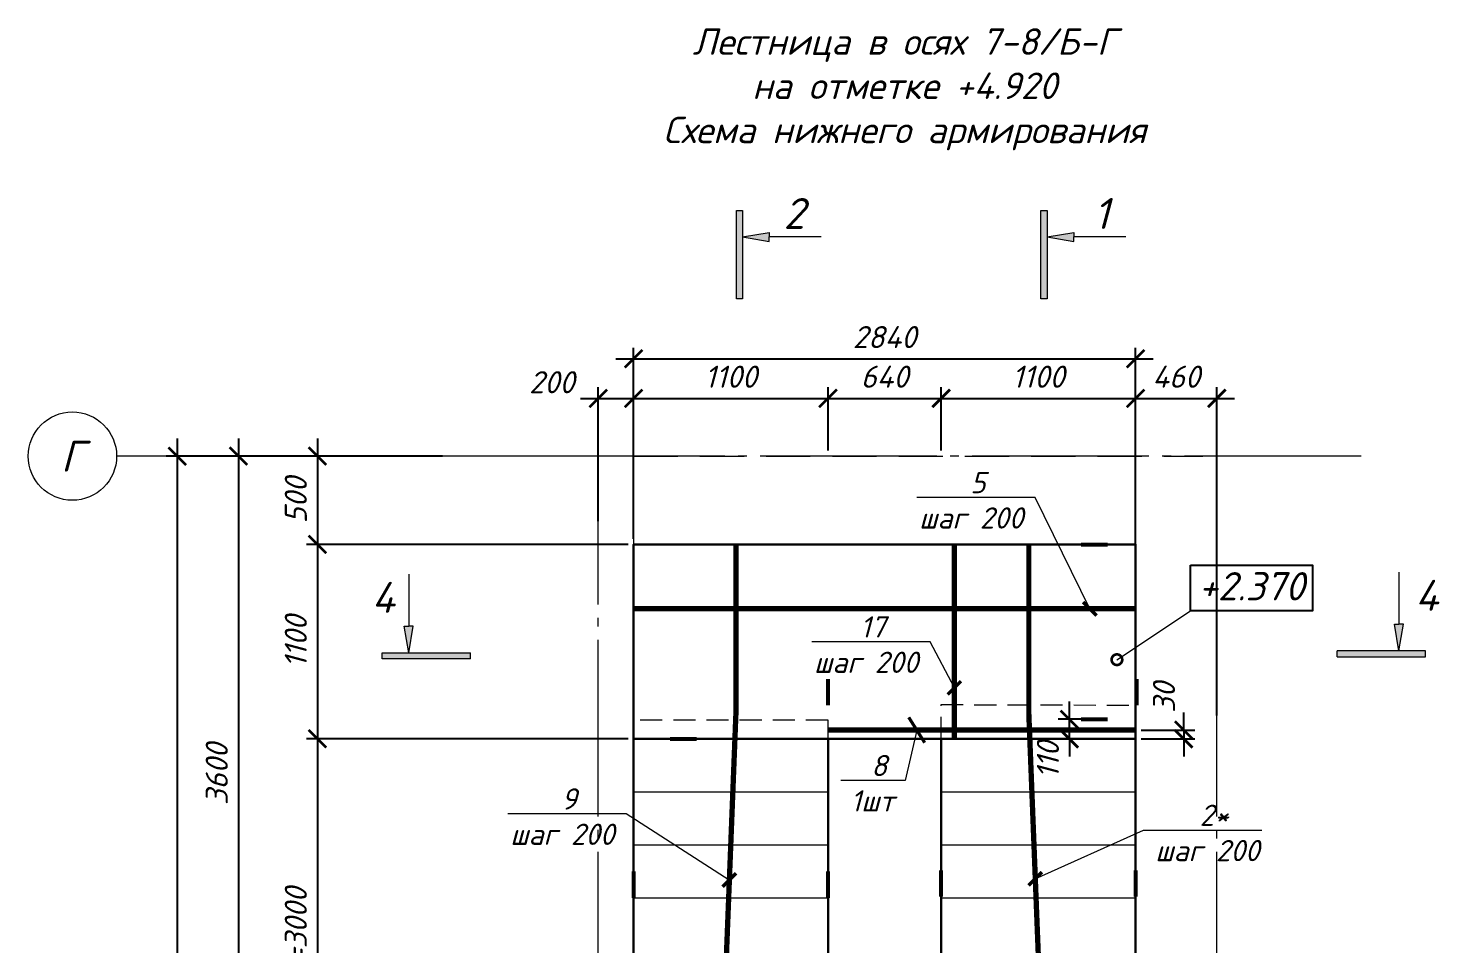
# Model space of a CAD drawing. Header units: millimetres. Extents: x -79646 to 95064, y -231229 to -58107.
# Drawn here: x 8711 to 16697, y -222785 to -217597 of the extents above; entities that cross this region are included whole.
import ezdxf
from ezdxf import colors
from ezdxf.entities.mleader import LeaderData, LeaderLine
from ezdxf.enums import TextEntityAlignment as Align
from ezdxf.math import Vec2, Vec3

# ---------------------------------------------------------------- set-up
doc = ezdxf.new("R2010")
doc.units = ezdxf.units.MM
doc.header["$PDMODE"] = 3
for name, pattern in [('CENTERX2', [4, 2.5, -0.5, 0.5, -0.5]), ('GOST2.303 5', [24, 20, -1.5, 1, -1.5]), ('HIDDEN', [0.375, 0.25, -0.125])]:
    doc.linetypes.add(name, pattern=pattern)
doc.layers.get('0').update_dxf_attribs({"lineweight": 5})
doc.layers.get('Defpoints').update_dxf_attribs({"lineweight": 0})
for name, color, linetype, lineweight in [('!!!Металл', 7, 'Continuous', 15), ('#Dimensions', 7, 'Continuous', 9), ('#Арматура', 152, 'Continuous', 30), ('#Бетон вид', 22, 'Continuous', 18), ('#Бетон разрез', 22, 'Continuous', 30), ('#Выноски', 7, 'Continuous', 15), ('#Оси', 7, 'Continuous', 9), ('k_ Осевая', 8, 'CENTERX2', 9), ('k_ Отметки', 251, 'Continuous', 9), ('Тонкие линии', 7, 'Continuous', 13)]:
    doc.layers.add(name, color=color, linetype=linetype, lineweight=lineweight)
doc.layers.add('NoPrint', color=18, linetype='Continuous', plot=False)
doc.layers.add('Текст', color=7, linetype='Continuous')
doc.styles.add('ESKDW', font='eskdw.shx', dxfattribs={"oblique": 15})
doc.styles.add('STEP PR', font='isocpeui.ttf')
doc.dimstyles.new('SPDS', dxfattribs={"dimscale": 50, "dimtxt": 2.5, "dimasz": 2, "dimexe": 1.25, "dimexo": 0.625, "dimtad": 1, "dimdec": 0, "dimrnd": 0.001, "dimtxsty": 'ESKDW', "dimblk": 'ARCHTICK', "dimcen": 2.5, "dimdle": 2, "dimclrd": 256, "dimclre": 256, "dimclrt": 7, "dimadec": 0, "dimazin": 2, "dimtfac": 0.75, "dimtdec": 0, "dimtmove": 1, "dimatfit": 3, "dimfxl": 1, "dimtolj": 1, "dimarcsym": 1})

# ---------------------------------------------------------------- blocks, each defined once
blk = doc.blocks.new('_ArchTick')
at = {"color": 0, "linetype": 'ByBlock', "const_width": 0.15}
blk.add_lwpolyline([(-0.5, -0.5), (0.5, 0.5)], dxfattribs=at)
blk = doc.blocks.new('*D930')
at = {"layer": '#Dimensions', "lineweight": -2, "transparency": 16777216}
for p, q in [((9554.4, -219919.2), (9554.4, -226119.2)), ((10671.9, -220019.2), (9491.9, -220019.2)), ((10671.9, -226019.2), (9491.9, -226019.2))]:
    blk.add_line(p, q, dxfattribs=at)
at = {"layer": 'Defpoints', "color": 0, "lineweight": 0, "transparency": 16777216}
for p in [(10703.1, -220019.2), (9554.4, -226019.2), (10703.1, -226019.2)]:
    blk.add_point(p, dxfattribs=at)
at = {"layer": '#Dimensions', "lineweight": -2, "transparency": 16777216, "xscale": 100, "yscale": 100, "zscale": 100}
for p, rotation in [((9554.4, -220019.2), 90), ((9554.4, -226019.2), 270)]:
    blk.add_blockref('_ArchTick', p, dxfattribs=dict(at, rotation=rotation))
at = {"layer": '#Dimensions', "transparency": 16777216, "insert": (9431.9, -223019.2), "char_height": 125, "attachment_point": 5, "rotation": 90, "style": 'STEP PR'}
blk.add_mtext('\\A1;6000', dxfattribs=at)
blk = doc.blocks.new('*D931')
at = {"layer": '#Dimensions', "lineweight": -2, "transparency": 16777216}
for p, q in [((9900.5, -219919.2), (9900.5, -223719.2)), ((10671.9, -220019.2), (9838, -220019.2)), ((10671.9, -223619.2), (9838, -223619.2))]:
    blk.add_line(p, q, dxfattribs=at)
at = {"layer": 'Defpoints', "color": 0, "lineweight": 0, "transparency": 16777216}
for p in [(10703.1, -220019.2), (9900.5, -223619.2), (10703.1, -223619.2)]:
    blk.add_point(p, dxfattribs=at)
at = {"layer": '#Dimensions', "lineweight": -2, "transparency": 16777216, "xscale": 100, "yscale": 100, "zscale": 100}
for p, rotation in [((9900.5, -220019.2), 90), ((9900.5, -223619.2), 270)]:
    blk.add_blockref('_ArchTick', p, dxfattribs=dict(at, rotation=rotation))
at = {"layer": '#Dimensions', "transparency": 16777216, "insert": (9778, -221819.2), "char_height": 125, "attachment_point": 5, "rotation": 90, "style": 'STEP PR'}
blk.add_mtext('\\A1;3600', dxfattribs=at)
blk = doc.blocks.new('*D933')
at = {"layer": '#Dimensions', "lineweight": -2, "transparency": 16777216}
for p, q in [((10347.7, -219919.2), (10347.7, -220619.2)), ((11055, -220019.2), (10285.2, -220019.2)), ((12105, -220519.2), (10285.2, -220519.2))]:
    blk.add_line(p, q, dxfattribs=at)
at = {"layer": 'Defpoints', "color": 0, "lineweight": 0, "transparency": 16777216}
for p in [(11086.2, -220019.2), (10347.7, -220519.2), (12136.2, -220519.2)]:
    blk.add_point(p, dxfattribs=at)
at = {"layer": '#Dimensions', "lineweight": -2, "transparency": 16777216, "xscale": 100, "yscale": 100, "zscale": 100}
for p, rotation in [((10347.7, -220019.2), 90), ((10347.7, -220519.2), 270)]:
    blk.add_blockref('_ArchTick', p, dxfattribs=dict(at, rotation=rotation))
at = {"layer": '#Dimensions', "transparency": 16777216, "insert": (10225.2, -220269.2), "char_height": 125, "attachment_point": 5, "rotation": 90, "style": 'STEP PR'}
blk.add_mtext('\\A1;500', dxfattribs=at)
blk = doc.blocks.new('*D934')
at = {"layer": '#Dimensions', "lineweight": -2, "transparency": 16777216}
for p, q in [((10347.7, -220419.2), (10347.7, -221719.2)), ((12105, -220519.2), (10285.2, -220519.2)), ((12105, -221619.2), (10285.2, -221619.2))]:
    blk.add_line(p, q, dxfattribs=at)
at = {"layer": 'Defpoints', "color": 0, "lineweight": 0, "transparency": 16777216}
for p in [(12136.2, -220519.2), (10347.7, -221619.2), (12136.2, -221619.2)]:
    blk.add_point(p, dxfattribs=at)
at = {"layer": '#Dimensions', "lineweight": -2, "transparency": 16777216, "xscale": 100, "yscale": 100, "zscale": 100}
for p, rotation in [((10347.7, -220519.2), 90), ((10347.7, -221619.2), 270)]:
    blk.add_blockref('_ArchTick', p, dxfattribs=dict(at, rotation=rotation))
at = {"layer": '#Dimensions', "transparency": 16777216, "insert": (10225.2, -221069.2), "char_height": 125, "attachment_point": 5, "rotation": 90, "style": 'STEP PR'}
blk.add_mtext('\\A1;1100', dxfattribs=at)
blk = doc.blocks.new('*D935')
at = {"layer": '#Dimensions', "lineweight": -2, "transparency": 16777216}
for p, q in [((10347.7, -221519.2), (10347.7, -224719.2)), ((12105, -221619.2), (10285.2, -221619.2)), ((12105, -224619.2), (10285.2, -224619.2))]:
    blk.add_line(p, q, dxfattribs=at)
at = {"layer": 'Defpoints', "color": 0, "lineweight": 0, "transparency": 16777216}
for p in [(12136.2, -221619.2), (10347.7, -224619.2), (12136.2, -224619.2)]:
    blk.add_point(p, dxfattribs=at)
at = {"layer": '#Dimensions', "lineweight": -2, "transparency": 16777216, "xscale": 100, "yscale": 100, "zscale": 100}
for p, rotation in [((10347.7, -221619.2), 90), ((10347.7, -224619.2), 270)]:
    blk.add_blockref('_ArchTick', p, dxfattribs=dict(at, rotation=rotation))
at = {"layer": '#Dimensions', "transparency": 16777216, "insert": (10225.2, -222913.4), "char_height": 125, "attachment_point": 5, "rotation": 90, "style": 'STEP PR'}
blk.add_mtext('\\A1;300х10=3000', dxfattribs=at)
blk = doc.blocks.new('*D937')
at = {"layer": '#Dimensions', "lineweight": -2, "transparency": 16777216}
for p, q in [((11836.2, -219692), (12236.2, -219692)), ((11936.2, -220387.9), (11936.2, -219629.5)), ((12136.2, -220487.9), (12136.2, -219629.5))]:
    blk.add_line(p, q, dxfattribs=at)
at = {"layer": 'Defpoints', "color": 0, "lineweight": 0, "transparency": 16777216}
for p in [(12136.2, -219692), (11936.2, -220419.2), (12136.2, -220519.2)]:
    blk.add_point(p, dxfattribs=at)
at = {"layer": '#Dimensions', "lineweight": -2, "transparency": 16777216, "xscale": 100, "yscale": 100, "zscale": 100, "rotation": 180}
blk.add_blockref('_ArchTick', (11936.2, -219692), dxfattribs=at)
at = {"layer": '#Dimensions', "lineweight": -2, "transparency": 16777216, "xscale": 100, "yscale": 100, "zscale": 100}
blk.add_blockref('_ArchTick', (12136.2, -219692), dxfattribs=at)
at = {"layer": '#Dimensions', "transparency": 16777216, "insert": (11673.5, -219600.7), "char_height": 125, "attachment_point": 5, "style": 'STEP PR'}
blk.add_mtext('\\A1;200', dxfattribs=at)
blk = doc.blocks.new('*D938')
at = {"layer": '#Dimensions', "lineweight": -2, "transparency": 16777216}
for p, q in [((12036.2, -219692), (13336.2, -219692)), ((12136.2, -220487.9), (12136.2, -219629.5)), ((13236.2, -219987.9), (13236.2, -219629.5))]:
    blk.add_line(p, q, dxfattribs=at)
at = {"layer": 'Defpoints', "color": 0, "lineweight": 0, "transparency": 16777216}
for p in [(13236.2, -219692), (13236.2, -220019.2), (12136.2, -220519.2)]:
    blk.add_point(p, dxfattribs=at)
at = {"layer": '#Dimensions', "lineweight": -2, "transparency": 16777216, "xscale": 100, "yscale": 100, "zscale": 100, "rotation": 180}
blk.add_blockref('_ArchTick', (12136.2, -219692), dxfattribs=at)
at = {"layer": '#Dimensions', "lineweight": -2, "transparency": 16777216, "xscale": 100, "yscale": 100, "zscale": 100}
blk.add_blockref('_ArchTick', (13236.2, -219692), dxfattribs=at)
at = {"layer": '#Dimensions', "transparency": 16777216, "insert": (12686.2, -219569.5), "char_height": 125, "attachment_point": 5, "style": 'STEP PR'}
blk.add_mtext('\\A1;1100', dxfattribs=at)
blk = doc.blocks.new('*D926')
at = {"layer": '#Dimensions', "lineweight": -2, "transparency": 16777216}
for p, q in [((13136.2, -219692), (13976.2, -219692)), ((13236.2, -219987.9), (13236.2, -219629.5)), ((13876.2, -219987.9), (13876.2, -219629.5))]:
    blk.add_line(p, q, dxfattribs=at)
at = {"layer": 'Defpoints', "color": 0, "lineweight": 0, "transparency": 16777216}
for p in [(13876.2, -219692), (13236.2, -220019.2), (13876.2, -220019.2)]:
    blk.add_point(p, dxfattribs=at)
at = {"layer": '#Dimensions', "lineweight": -2, "transparency": 16777216, "xscale": 100, "yscale": 100, "zscale": 100, "rotation": 180}
blk.add_blockref('_ArchTick', (13236.2, -219692), dxfattribs=at)
at = {"layer": '#Dimensions', "lineweight": -2, "transparency": 16777216, "xscale": 100, "yscale": 100, "zscale": 100}
blk.add_blockref('_ArchTick', (13876.2, -219692), dxfattribs=at)
at = {"layer": '#Dimensions', "transparency": 16777216, "insert": (13556.2, -219569.5), "char_height": 125, "attachment_point": 5, "style": 'STEP PR'}
blk.add_mtext('\\A1;640', dxfattribs=at)
blk = doc.blocks.new('*D927')
at = {"layer": '#Dimensions', "lineweight": -2, "transparency": 16777216}
for p, q in [((13776.2, -219692), (15076.2, -219692)), ((13876.2, -219987.9), (13876.2, -219629.5)), ((14976.2, -221487.9), (14976.2, -219629.5))]:
    blk.add_line(p, q, dxfattribs=at)
at = {"layer": 'Defpoints', "color": 0, "lineweight": 0, "transparency": 16777216}
for p in [(14976.2, -219692), (13876.2, -220019.2), (14976.2, -221519.2)]:
    blk.add_point(p, dxfattribs=at)
at = {"layer": '#Dimensions', "lineweight": -2, "transparency": 16777216, "xscale": 100, "yscale": 100, "zscale": 100, "rotation": 180}
blk.add_blockref('_ArchTick', (13876.2, -219692), dxfattribs=at)
at = {"layer": '#Dimensions', "lineweight": -2, "transparency": 16777216, "xscale": 100, "yscale": 100, "zscale": 100}
blk.add_blockref('_ArchTick', (14976.2, -219692), dxfattribs=at)
at = {"layer": '#Dimensions', "transparency": 16777216, "insert": (14426.2, -219569.5), "char_height": 125, "attachment_point": 5, "style": 'STEP PR'}
blk.add_mtext('\\A1;1100', dxfattribs=at)
blk = doc.blocks.new('*D928')
at = {"layer": '#Dimensions', "lineweight": -2, "transparency": 16777216}
for p, q in [((14876.2, -219692), (15536.2, -219692)), ((14976.2, -221487.9), (14976.2, -219629.5)), ((15436.2, -221487.9), (15436.2, -219629.5))]:
    blk.add_line(p, q, dxfattribs=at)
at = {"layer": 'Defpoints', "color": 0, "lineweight": 0, "transparency": 16777216}
for p in [(15436.2, -219692), (14976.2, -221519.2), (15436.2, -221519.2)]:
    blk.add_point(p, dxfattribs=at)
at = {"layer": '#Dimensions', "lineweight": -2, "transparency": 16777216, "xscale": 100, "yscale": 100, "zscale": 100, "rotation": 180}
blk.add_blockref('_ArchTick', (14976.2, -219692), dxfattribs=at)
at = {"layer": '#Dimensions', "lineweight": -2, "transparency": 16777216, "xscale": 100, "yscale": 100, "zscale": 100}
blk.add_blockref('_ArchTick', (15436.2, -219692), dxfattribs=at)
at = {"layer": '#Dimensions', "transparency": 16777216, "insert": (15206.2, -219569.5), "char_height": 125, "attachment_point": 5, "style": 'STEP PR'}
blk.add_mtext('\\A1;460', dxfattribs=at)
blk = doc.blocks.new('*D939')
at = {"layer": '#Dimensions', "lineweight": -2, "transparency": 16777216}
for p, q in [((12136.2, -219787.9), (12136.2, -219405.3)), ((14976.2, -219897.9), (14976.2, -219405.3)), ((12036.2, -219467.8), (15076.2, -219467.8))]:
    blk.add_line(p, q, dxfattribs=at)
at = {"layer": 'Defpoints', "color": 0, "lineweight": 0, "transparency": 16777216}
for p in [(14976.2, -219467.8), (12136.2, -219819.2), (14976.2, -219929.2)]:
    blk.add_point(p, dxfattribs=at)
at = {"layer": '#Dimensions', "lineweight": -2, "transparency": 16777216, "xscale": 100, "yscale": 100, "zscale": 100, "rotation": 180}
blk.add_blockref('_ArchTick', (12136.2, -219467.8), dxfattribs=at)
at = {"layer": '#Dimensions', "lineweight": -2, "transparency": 16777216, "xscale": 100, "yscale": 100, "zscale": 100}
blk.add_blockref('_ArchTick', (14976.2, -219467.8), dxfattribs=at)
at = {"layer": '#Dimensions', "transparency": 16777216, "insert": (13556.2, -219345.3), "char_height": 125, "attachment_point": 5, "style": 'STEP PR'}
blk.add_mtext('\\A1;2840', dxfattribs=at)
blk = doc.blocks.new('_DotSmall')
at = {"color": 0, "linetype": 'ByBlock', "const_width": 0.5}
blk.add_lwpolyline([(-0.0625, 0, 1), (0.0625, 0, 1)], format="xyb", close=True, dxfattribs=at)
blk = doc.blocks.new('*U918')
at = {"const_width": 0.385}
blk.add_lwpolyline([(-0.76, -0.76), (0.76, 0.76)], dxfattribs=at)
blk = doc.blocks.new('*U919')
blk.add_lwpolyline([(12.45, 0, 0, 0, 0), (12.45, 0, 0, 0, 0), (15.97, 0, 0, 1.2, 0), (11.97, 0, 0, 0, 0), (-2.03, 0, 1.2, 0, 0), (-6.03, 0, 0, 0, 0), (-0.11, 0, 0, 0, 0)], format="xyseb")
at = {"color": 1, "ltscale": 100, "const_width": 0.45}
for points in [[(-6.03, 0), (-6.03, -2), (-6.03, 1)], [(15.97, 0), (15.97, -2), (15.97, 1)]]:
    blk.add_lwpolyline(points, dxfattribs=at)
blk.add_blockref('*U918', (4.62, 0.03))
blk = doc.blocks.new('_None')
blk = doc.blocks.new('*U1159')
blk.add_lwpolyline([(28.93, 0, 0, 0, 0), (28.93, 0, 0, 0, 0), (32.45, 0, 0, 1.2, 0), (28.45, 0, 0, 0, 0), (1.52, 0, 1.2, 0, 0), (-2.48, 0, 0, 0, 0), (3.45, 0, 0, 0, 0)], format="xyseb")
at = {"color": 1, "ltscale": 100, "const_width": 0.45}
for points in [[(-2.48, 0), (-2.48, -2), (-2.48, 1)], [(32.45, 0), (32.45, -2), (32.45, 1)]]:
    blk.add_lwpolyline(points, dxfattribs=at)
blk.add_blockref('*U918', (11.82, 0))
blk = doc.blocks.new('*U921')
blk.add_lwpolyline([(16.01, 0, 0, 0, 0), (16.01, 0, 0, 0, 0), (19.52, 0, 0, 1.2, 0), (15.52, 0, 0, 0, 0), (1.52, 0, 1.2, 0, 0), (-2.48, 0, 0, 0, 0), (3.45, 0, 0, 0, 0)], format="xyseb")
at = {"color": 1, "ltscale": 100, "const_width": 0.45}
for points in [[(-2.48, 0), (-2.48, -2), (-2.48, 1)], [(19.52, 0), (19.52, -2), (19.52, 1)]]:
    blk.add_lwpolyline(points, dxfattribs=at)
blk.add_blockref('*U918', (8.36, 0.03))
blk = doc.blocks.new('*U922')
blk.add_lwpolyline([(6.81, 0, 0, 0, 0), (6.81, 0, 0, 0, 0), (10.32, 0, 0, 1.2, 0), (6.32, 0, 0, 0, 0), (-5.47, 0, 1.2, 0, 0), (-9.47, 0, 0, 0, 0), (-3.54, 0, 0, 0, 0)], format="xyseb")
at = {"color": 1, "ltscale": 100, "const_width": 0.45}
for points in [[(-9.47, 0), (-9.47, -2), (-9.47, 1)], [(10.32, 0), (10.32, -2), (10.32, 1)]]:
    blk.add_lwpolyline(points, dxfattribs=at)
blk.add_blockref('*U918', (3.04, 0))
blk = doc.blocks.new('*U948')
blk.add_lwpolyline([(44.53, 0, 0, 0, 0), (44.53, 0, 0, 0, 0), (48.04, 0, 0, 1.2, 0), (44.04, 0, 0, 0, 0), (-7.96, 0, 1.2, 0, 0), (-11.96, 0, 0, 0, 0), (-6.03, 0, 0, 0, 0)], format="xyseb")
at = {"color": 1, "ltscale": 100, "const_width": 0.45}
for points in [[(-11.96, 0), (-11.96, -2), (-11.96, 1)], [(48.04, 0), (48.04, -2), (48.04, 1)]]:
    blk.add_lwpolyline(points, dxfattribs=at)
blk.add_blockref('*U918', (3.04, 0))
blk = doc.blocks.new('*D1055')
at = {"layer": '#Dimensions', "lineweight": -2, "transparency": 16777216}
for p, q in [((14601.7, -221508.7), (14601.7, -221408.7)), ((14786.6, -221508.7), (14539.2, -221508.7)), ((14601.7, -221619.2), (14601.7, -221508.7)), ((14945, -221619.2), (14539.2, -221619.2)), ((14601.7, -221619.2), (14601.7, -221719.2))]:
    blk.add_line(p, q, dxfattribs=at)
at = {"layer": 'Defpoints', "color": 0, "lineweight": 0, "transparency": 16777216}
for p in [(14601.7, -221508.7), (14817.8, -221508.7), (14976.2, -221619.2)]:
    blk.add_point(p, dxfattribs=at)
at = {"layer": '#Dimensions', "lineweight": -2, "transparency": 16777216, "xscale": 100, "yscale": 100, "zscale": 100}
for p, rotation in [((14601.7, -221508.7), 270), ((14601.7, -221619.2), 90)]:
    blk.add_blockref('_ArchTick', p, dxfattribs=dict(at, rotation=rotation))
at = {"layer": '#Dimensions', "transparency": 16777216, "insert": (14480.3, -221738.8), "char_height": 125, "attachment_point": 5, "rotation": 90, "style": 'STEP PR'}
blk.add_mtext('\\A1;110', dxfattribs=at)
blk = doc.blocks.new('*U21')
at = {"linetype": 'ByBlock', "ltscale": 100}
h = blk.add_hatch(color=256, dxfattribs=at)
h.dxf.hatch_style = 1
h.paths.add_polyline_path([(35, 1000), (-35, 1000), (-35, 0), (35, 0)])
h = blk.add_hatch(color=256, dxfattribs=at)
h.dxf.hatch_style = 1
h.paths.add_polyline_path([(335, 750), (335, 700), (335, 650), (35, 700)])
for p, q in [((-35, 1000), (35, 1000)), ((-35, 0), (-35, 1000)), ((35, 1000), (35, 0)), ((35, 700), (335, 750)), ((35, 700), (335, 650)), ((335, 750), (335, 700)), ((335, 650), (335, 700)), ((35, 0), (-35, 0))]:
    blk.add_line(p, q, dxfattribs=at)
at = {"linetype": 'ByBlock', "ltscale": 100, "extrusion": (0, 1, 0), "elevation": 700}
blk.add_lwpolyline([(-925, 0), (-335, 0)], dxfattribs=at)
at = {"ltscale": 100, "style": 'STEP PR'}
blk.add_attdef('Nv', text='', height=350, dxfattribs=at).set_placement((781, 790), align=Align.RIGHT)
blk = doc.blocks.new('*U1054')
at = {"ltscale": 100}
h = blk.add_hatch(color=256, dxfattribs=at)
h.dxf.hatch_style = 1
h.paths.add_polyline_path([(-85, 1070), (-35, 1070), (15, 1070), (-35, 770)])
h = blk.add_hatch(color=256, dxfattribs=at)
h.dxf.hatch_style = 1
h.paths.add_polyline_path([(665, 700), (665, 770), (-335, 770), (-335, 700)])
at = {"linetype": 'Continuous', "ltscale": 100}
for p, q in [((-85, 1070), (-35, 1070)), ((-35, 770), (-85, 1070)), ((-35, 770), (15, 1070)), ((15, 1070), (-35, 1070)), ((-335, 700), (-335, 770)), ((-335, 770), (665, 770)), ((665, 700), (-335, 700))]:
    blk.add_line(p, q, dxfattribs=at)
at = {"linetype": 'Continuous', "ltscale": 100, "extrusion": (-1, -1e-16, 0), "elevation": 35}
blk.add_lwpolyline([(-1660, 0), (-1070, 0)], dxfattribs=at)
at = {"linetype": 'Continuous', "ltscale": 100}
blk.add_lwpolyline([(665, 700), (665, 770)], dxfattribs=at)
at = {"ltscale": 100, "style": 'STEP PR'}
blk.add_attdef('Nh', text='', height=350, dxfattribs=at).set_placement((-192, 1222), align=Align.RIGHT)
blk = doc.blocks.new('*U489')
at = {"ltscale": 100}
h = blk.add_hatch(color=256, dxfattribs=at)
h.dxf.hatch_style = 1
h.paths.add_polyline_path([(1415, 1070), (1365, 1070), (1315, 1070), (1365, 770)])
h = blk.add_hatch(color=256, dxfattribs=at)
h.dxf.hatch_style = 1
h.paths.add_polyline_path([(1665, 700), (1665, 770), (665, 770), (665, 700)])
at = {"linetype": 'Continuous', "ltscale": 100}
for p, q in [((1365, 770), (1315, 1070)), ((1315, 1070), (1365, 1070)), ((1415, 1070), (1365, 1070)), ((1365, 770), (1415, 1070)), ((1665, 770), (665, 770)), ((665, 700), (1665, 700)), ((1665, 700), (1665, 770))]:
    blk.add_line(p, q, dxfattribs=at)
at = {"linetype": 'Continuous', "ltscale": 100, "extrusion": (1, -1e-16, 0), "elevation": 1365}
blk.add_lwpolyline([(1660, 0), (1070, 0)], dxfattribs=at)
at = {"linetype": 'Continuous', "ltscale": 100}
blk.add_lwpolyline([(665, 700), (665, 770)], dxfattribs=at)
at = {"ltscale": 100, "style": 'STEP PR'}
blk.add_attdef('Nh', text='', height=350, dxfattribs=at).set_placement((1799, 1222), align=Align.RIGHT)
blk = doc.blocks.new('*D1155')
at = {"layer": '#Dimensions', "lineweight": -2, "transparency": 16777216}
for p, q in [((15248.7, -221569.2), (15248.7, -221469.2)), ((15007.5, -221569.2), (15311.2, -221569.2)), ((15248.7, -221569.2), (15248.7, -221619.2)), ((15007.5, -221619.2), (15311.2, -221619.2)), ((15248.7, -221619.2), (15248.7, -221719.2))]:
    blk.add_line(p, q, dxfattribs=at)
at = {"layer": 'Defpoints', "color": 0, "lineweight": 0, "transparency": 16777216}
for p in [(14976.2, -221569.2), (14976.2, -221619.2), (15248.7, -221619.2)]:
    blk.add_point(p, dxfattribs=at)
at = {"layer": '#Dimensions', "lineweight": -2, "transparency": 16777216, "xscale": 100, "yscale": 100, "zscale": 100}
for p, rotation in [((15248.7, -221569.2), 270), ((15248.7, -221619.2), 90)]:
    blk.add_blockref('_ArchTick', p, dxfattribs=dict(at, rotation=rotation))
at = {"layer": '#Dimensions', "transparency": 16777216, "insert": (15137.1, -221385.6), "char_height": 125, "attachment_point": 5, "rotation": 90, "style": 'STEP PR'}
blk.add_mtext('\\A1;30', dxfattribs=at)

msp = doc.modelspace()

# ---------------------------------------------------------------- linework, layer by layer
at = {"layer": '!!!Металл', "linetype": 'HIDDEN', "lineweight": 9, "ltscale": 1000}
msp.add_lwpolyline([(12136.21214, -220019.17169), (15356.21214, -220019.17169)], dxfattribs=at)
at = {"layer": '#Арматура', "const_width": 30}
for points in [[(12715.10995, -220519.17169), (12715.10995, -221477.88871), (12583.66492, -224824.88602), (12583.66492, -225124.88602)], [(13950.97775, -221619.17169), (13950.97775, -220519.17169)], [(14372.37106, -220519.17169), (14372.37106, -221477.88871), (14489.62743, -224463.59873)], [(12136.21214, -220883.20087), (14976.21214, -220883.20087)], [(13236.21209, -221569.17169), (14976.21214, -221569.17169)]]:
    msp.add_lwpolyline(points, dxfattribs=at)
at = {"layer": '#Бетон вид'}
for points in [[(12136.21214, -220219.17169), (12136.21214, -225819.17169)], [(12136.21214, -221919.17169), (13236.21214, -221919.17169)], [(13876.15945, -221919.17169), (14976.21214, -221919.17169)], [(12136.21214, -222219.17169), (13236.21214, -222219.17169)], [(13876.15945, -222219.17169), (14976.21214, -222219.17169)], [(12136.21214, -222519.17169), (13236.21214, -222519.17169)], [(13876.15945, -222519.17169), (14976.21214, -222519.17169)]]:
    msp.add_lwpolyline(points, dxfattribs=at)
at = {"layer": '#Бетон разрез'}
for points in [[(12136.21214, -225819.17169), (12136.21214, -220519.17169), (14976.21214, -220519.17169), (14976.21214, -224290.14344)], [(12136.21214, -221619.17169), (14976.21214, -221619.17169)], [(13876.21214, -224600.20645), (13876.21214, -221619.17169), (13236.21214, -221619.17169), (13236.21214, -225819.17169)], [(13236.21214, -221619.17169), (13236.21214, -225819.17169)]]:
    msp.add_lwpolyline(points, dxfattribs=at)
at = {"layer": '#Оси', "linetype": 'GOST2.303 5', "ltscale": 50}
for points in [[(11936.21214, -228059.09656), (11936.21214, -219962.11503)], [(15436.21214, -228059.09656), (15436.21214, -219962.11503)], [(16252.22158, -220019.17169), (9461.35823, -220019.17169), (9211.35823, -220019.17169)], [(16252.22158, -220019.17169), (9461.35823, -220019.17169), (9211.35823, -220019.17169)]]:
    msp.add_lwpolyline(points, dxfattribs=at)
at = {"layer": '#Оси', "linetype": 'Continuous', "ltscale": 50}
msp.add_circle((8961.35823, -220019.17169), 250, dxfattribs=at)
at = {"layer": 'k_ Осевая', "ltscale": 500}
msp.add_lwpolyline([(12436.21214, -220019.17169), (9670.65653, -220019.17169)], dxfattribs=at)
at = {"layer": 'NoPrint', "color": 4}
msp.add_lwpolyline([(14976.21214, -221619.17169), (12136.21214, -221619.17169)], dxfattribs=at)
at = {"layer": 'Текст'}
msp.add_lwpolyline([(15287.84032, -220635.41998), (15976.56759, -220635.41998), (15976.56759, -220895.41998), (15287.84032, -220895.41998), (15287.84032, -220635.41998)], dxfattribs=at)
at = {"layer": 'Тонкие линии', "linetype": 'HIDDEN', "lineweight": 0, "ltscale": 500}
for points in [[(13876.21214, -221619.17169), (13876.21214, -221425.17169), (14976.21214, -221428.70853)], [(13236.21214, -221619.17169), (13236.21214, -221513.17169), (12136.21218, -221513.17169)]]:
    msp.add_lwpolyline(points, dxfattribs=at)

# ---------------------------------------------------------------- block references
at = {"layer": '#Dimensions', "xscale": 50, "yscale": 50, "zscale": 50, "rotation": 90}
for name, p in [('*U922', (14717.80013, -221035.31173)), ('*U948', (12392.78748, -224021.28254))]:
    msp.add_blockref(name, p, dxfattribs=at)
at = {"layer": '#Dimensions', "xscale": 50, "yscale": 50, "zscale": 50}
for name, p in [('*U1159', (13360.01941, -221330.34443)), ('*U921', (12260.01945, -222419.17169)), ('*U919', (14177.82598, -222412.57978))]:
    msp.add_blockref(name, p, dxfattribs=at)
ref = msp.add_blockref('*U21', (12735.66312, -219128.42391), dxfattribs=dict(xscale=0.5, yscale=0.5, zscale=0.5))
ref.add_attrib('Nv', '2', dxfattribs={"ltscale": 100, "height": 175, "style": 'STEP PR'}).set_placement((13103.97362, -218733.41722), align=Align.RIGHT)
ref = msp.add_blockref('*U21', (14458.68972, -219128.42391), dxfattribs=dict(xscale=0.5, yscale=0.5, zscale=0.5))
ref.add_attrib('Nv', '1', dxfattribs={"ltscale": 100, "height": 175, "style": 'STEP PR'}).set_placement((14827.00022, -218733.41722), align=Align.RIGHT)
at = {"xscale": 0.5, "yscale": 0.5, "zscale": 0.5}
msp.add_blockref('*U1054', (10881.68614, -221516.89912), dxfattribs=at).add_auto_attribs({'Nh': '4'})
ref = msp.add_blockref('*U489', (15783.81499, -221505.29416), dxfattribs=dict(xscale=0.5, yscale=0.5, zscale=0.5))
ref.add_attrib('Nh', '4', dxfattribs={"ltscale": 100, "height": 175, "style": 'STEP PR'}).set_placement((16689.52662, -220894.3771), align=Align.RIGHT)

# ---------------------------------------------------------------- texts
at = {"layer": '#Оси', "linetype": 'Continuous', "ltscale": 50, "style": 'STEP PR'}
msp.add_text('Г', height=175, dxfattribs=at).set_placement((8961.35823, -220019.17169), align=Align.MIDDLE_CENTER)
at = {"layer": 'k_ Отметки', "linetype": 'ByBlock', "insert": (13669.65604, -217597.75551), "char_height": 150, "width": 4254.1785122, "attachment_point": 2, "style": 'STEP PR'}
msp.add_mtext('{\\fISOCPEUR|b1|i1|c204|p34;Лестница в осях 7-8/Б-Г\\Pна отметке +4.920\\PСхема нижнего армирования}', dxfattribs=at)
at = {"layer": 'Текст', "style": 'STEP PR'}
msp.add_text('+2.370', height=160, dxfattribs=at).set_placement((15632.20396, -220755.41998), align=Align.MIDDLE_CENTER)

# ---------------------------------------------------------------- dimensions: what is measured, and where the dimension line sits
at = {"layer": '#Dimensions'}
for base, p1, p2, picture, middle in [((14976.21214, -219467.82465), (12136.21214, -219819.17169), (14976.21214, -219929.17169), '*D939', (13556.21214, -219345.32465)), ((13236.21214, -219692.01115), (12136.21214, -220519.17169), (13236.21214, -220019.17169), '*D938', (12686.21214, -219569.51115)), ((13876.21214, -219692.01115), (13236.21214, -220019.17169), (13876.21214, -220019.17169), '*D926', (13556.21214, -219569.51115)), ((14976.21214, -219692.01115), (13876.21214, -220019.17169), (14976.21214, -221519.17169), '*D927', (14426.21214, -219569.51115)), ((15436.21214, -219692.01115), (14976.21214, -221519.17169), (15436.21214, -221519.17169), '*D928', (15206.21214, -219569.51115))]:
    dim = msp.add_linear_dim(base=base, p1=p1, p2=p2, dimstyle='SPDS', override={"dimgap": 1.2, "dimrnd": 5, "dimtxsty": 'STEP PR', "dimblk1": 'ArchTick', "dimblk2": 'ArchTick', "dimsah": 1, "dimclrt": 256}, dxfattribs=at)
    dim.commit()
    dim.dimension.update_dxf_attribs({"geometry": picture, "text_midpoint": middle})
dim = msp.add_linear_dim(base=(12136.21214, -219692.01115), p1=(11936.21214, -220419.17169), p2=(12136.21214, -220519.17169), dimstyle='SPDS', override={"dimgap": 1.2, "dimrnd": 5, "dimtxsty": 'STEP PR', "dimblk1": 'ArchTick', "dimblk2": 'ArchTick', "dimsah": 1, "dimclrt": 256}, dxfattribs=at)
dim.commit()
dim.dimension.update_dxf_attribs({"geometry": '*D937', "text_midpoint": (11673.48431, -219723.19103), "dimtype": 160})
for base, p1, p2, picture, middle in [((9554.43589, -226019.17169), (10703.13488, -220019.17169), (10703.13488, -226019.17169), '*D930', (9431.93589, -223019.17169)), ((9900.54543, -223619.17169), (10703.13488, -220019.17169), (10703.13488, -223619.17169), '*D931', (9778.04543, -221819.17169)), ((10347.72344, -220519.17169), (11086.21214, -220019.17169), (12136.21214, -220519.17169), '*D933', (10225.22344, -220269.17169)), ((10347.72344, -221619.17169), (12136.21214, -220519.17169), (12136.21214, -221619.17169), '*D934', (10225.22344, -221069.17169))]:
    dim = msp.add_linear_dim(base=base, p1=p1, p2=p2, angle=90, dimstyle='SPDS', override={"dimgap": 1.2, "dimrnd": 5, "dimtxsty": 'STEP PR', "dimblk1": 'ArchTick', "dimblk2": 'ArchTick', "dimsah": 1, "dimclrt": 256}, dxfattribs=at)
    dim.commit()
    dim.dimension.update_dxf_attribs({"geometry": picture, "text_midpoint": middle})
for base, p1, p2, text, picture, middle in [((15248.73815, -221619.17169), (14976.21214, -221569.17169), (14976.21214, -221619.17169), '30', '*D1155', (15259.62609, -221385.60319)), ((10347.72344, -224619.17169), (12136.21214, -221619.17169), (12136.21214, -224619.17169), '300х10=<>', '*D935', (10347.72344, -222913.38076))]:
    dim = msp.add_linear_dim(base=base, p1=p1, p2=p2, angle=90, text=text, dimstyle='SPDS', override={"dimgap": 1.2, "dimrnd": 5, "dimtxsty": 'STEP PR', "dimblk1": 'ArchTick', "dimblk2": 'ArchTick', "dimsah": 1, "dimclrt": 256}, dxfattribs=at)
    dim.commit()
    dim.dimension.update_dxf_attribs({"geometry": picture, "text_midpoint": middle, "dimtype": 160})
dim = msp.add_linear_dim(base=(14601.65918, -221508.73073), p1=(14976.21214, -221619.17169), p2=(14817.80013, -221508.73073), angle=90, dimstyle='SPDS', override={"dimgap": 1.2, "dimrnd": 5, "dimtxsty": 'STEP PR', "dimblk1": 'ArchTick', "dimblk2": 'ArchTick', "dimsah": 1, "dimclrt": 256}, dxfattribs=at)
dim.commit()
dim.dimension.update_dxf_attribs({"geometry": '*D1055', "text_midpoint": (14602.81256, -221738.83445), "dimtype": 160})

# ---------------------------------------------------------------- leaders
ml = msp.add_multileader_mtext('Standard', dxfattribs=at)
ml.set_content('\\A1; 17\\Pшаг 200', color=256, style='STEP PR')
ml.set_leader_properties(color=256, linetype='ByLayer', lineweight=-1)
ml.set_arrow_properties(name='NONE')
ml.build(insert=Vec2(0, 0))
ml.multileader.update_dxf_attribs({"text_left_attachment_type": 6, "text_right_attachment_type": 6, "dogleg_length": 0, "arrow_head_size": 120, "scale": 0.4})
ctx = ml.context
ctx.base_point, ctx.scale, ctx.char_height, ctx.arrow_head_size, ctx.landing_gap_size, ctx.plane_origin = Vec3(13089.77537, -221069.77558), 0.4, 120, 120, 50, Vec3(14724.12039, -221937.21321)
ctx.left_attachment, ctx.right_attachment, ctx.text_align_type = 6, 6, 1
notes = []
notes.append((ctx, [(1, (1, 1, 0), (13813.50264, -221069.77558), (-1, 0), 0, [(1, [(13950.97775, -221330.34443)], 0, [])])]))
ctx.mtext.insert, ctx.mtext.rotation, ctx.mtext.alignment, ctx.mtext.flow_direction = Vec3(13451.639, -220925.77558), 6.2831853072, 2, 5
at = {"layer": '#Выноски'}
ml = msp.add_multileader_mtext('Standard', dxfattribs=at)
ml.set_content('\\A1; 5\\Pшаг 200', color=256, style='STEP PR')
ml.set_leader_properties(color=256, linetype='ByLayer', lineweight=-1)
ml.set_arrow_properties(name='NONE')
ml.build(insert=Vec2(0, 0))
ml.multileader.update_dxf_attribs({"text_left_attachment_type": 6, "text_right_attachment_type": 6, "dogleg_length": 0, "arrow_head_size": 120, "scale": 0.4})
ctx = ml.context
ctx.base_point, ctx.scale, ctx.char_height, ctx.arrow_head_size, ctx.landing_gap_size, ctx.plane_origin = Vec3(13684.29002, -220252.91873), 0.4, 120, 120, 50, Vec3(16087.32398, -221819.35585)
ctx.left_attachment, ctx.right_attachment, ctx.text_align_type = 6, 6, 1
notes.append((ctx, [(1, (1, 1, 0), (14408.0173, -220252.91873), (-1, 0), 0, [(1, [(14717.80013, -220883.20087)], 0, [])])]))
ctx.mtext.insert, ctx.mtext.alignment, ctx.mtext.flow_direction = Vec3(14046.15366, -220108.91873), 2, 5
ml = msp.add_multileader_mtext('Standard', dxfattribs=at)
ml.set_content('\\A1; ', color=256, style='STEP PR')
ml.set_leader_properties(color=256, linetype='ByLayer', lineweight=-1)
ml.set_arrow_properties(name='DOTSMALL')
ml.build(insert=Vec2(0, 0))
ml.multileader.update_dxf_attribs({"text_left_attachment_type": 6, "text_right_attachment_type": 6, "dogleg_length": 0, "arrow_head_size": 120, "scale": 0.4})
ctx = ml.context
ctx.base_point, ctx.scale, ctx.char_height, ctx.arrow_head_size, ctx.landing_gap_size, ctx.plane_origin = Vec3(15287.84032, -220895.41998), 0.4, 120, 120, 50, Vec3(16266.83716, -221779.39302)
ctx.left_attachment, ctx.right_attachment, ctx.text_align_type = 6, 6, 1
notes.append((ctx, [(0, (1, 1, 0), (15287.84032, -220895.41998), (1, 0), 0, [(1, [(14870.8307, -221171.14844)], 0, [])])]))
ctx.mtext.insert, ctx.mtext.rotation, ctx.mtext.alignment, ctx.mtext.flow_direction = Vec3(15375.11305, -220775.41998), 6.2831853072, 2, 5
ml = msp.add_multileader_mtext('Standard', dxfattribs=at)
ml.set_content('\\A1; 8\\P1шт', color=256, style='STEP PR')
ml.set_leader_properties(color=256, linetype='ByLayer', lineweight=-1)
ml.set_arrow_properties(name='ARCHTICK')
ml.build(insert=Vec2(0, 0))
ml.multileader.update_dxf_attribs({"text_left_attachment_type": 6, "text_right_attachment_type": 6, "dogleg_length": 0, "arrow_head_size": 120, "scale": 0.4})
ctx = ml.context
ctx.base_point, ctx.scale, ctx.char_height, ctx.arrow_head_size, ctx.landing_gap_size, ctx.plane_origin = Vec3(13301.61831, -221854.1141), 0.4, 120, 120, 50, Vec3(15001.36649, -223082.96069)
ctx.left_attachment, ctx.right_attachment, ctx.text_align_type = 6, 6, 1
notes.append((ctx, [(1, (1, 1, 0), (13673.07286, -221854.1141), (-1, 0), 0, [(1, [(13738.08411, -221569.17169)], 0, [])])]))
ctx.mtext.insert, ctx.mtext.alignment, ctx.mtext.flow_direction = Vec3(13487.34558, -221710.1141), 2, 5
ml = msp.add_multileader_mtext('Standard', dxfattribs=at)
ml.set_content('\\A1; 9\\Pшаг 200', color=256, style='STEP PR')
ml.set_leader_properties(color=256, linetype='ByLayer', lineweight=-1)
ml.set_arrow_properties(name='NONE')
ml.build(insert=Vec2(0, 0))
ml.multileader.update_dxf_attribs({"text_left_attachment_type": 6, "text_right_attachment_type": 6, "dogleg_length": 0, "arrow_head_size": 120, "scale": 0.4})
ctx = ml.context
ctx.base_point, ctx.scale, ctx.char_height, ctx.arrow_head_size, ctx.landing_gap_size, ctx.plane_origin = Vec3(11371.04966, -222043.2398), 0.4, 120, 120, 50, Vec3(14111.22259, -223026.04046)
ctx.left_attachment, ctx.right_attachment, ctx.text_align_type = 6, 6, 1
notes.append((ctx, [(1, (1, 1, 0), (12094.77694, -222043.2398), (-1, 0), 0, [(1, [(12676.75079, -222419.17169)], 0, [])])]))
ctx.mtext.insert, ctx.mtext.rotation, ctx.mtext.alignment, ctx.mtext.flow_direction = Vec3(11732.9133, -221899.2398), 6.2831853072, 2, 5
ml = msp.add_multileader_mtext('Standard', dxfattribs=at)
ml.set_content('\\A1; 2*\\Pшаг 200', color=256, style='STEP PR')
ml.set_leader_properties(color=256, linetype='ByLayer', lineweight=-1)
ml.set_arrow_properties(name='NONE')
ml.build(insert=Vec2(0, 0))
ml.multileader.update_dxf_attribs({"text_left_attachment_type": 6, "text_right_attachment_type": 6, "dogleg_length": 0, "arrow_head_size": 120, "scale": 0.4})
ctx = ml.context
ctx.base_point, ctx.scale, ctx.char_height, ctx.arrow_head_size, ctx.landing_gap_size, ctx.plane_origin = Vec3(15020.55122, -222135.47551), 0.4, 120, 120, 50, Vec3(15999.54806, -223019.44856)
ctx.left_attachment, ctx.right_attachment, ctx.text_align_type = 6, 6, 1
notes.append((ctx, [(0, (1, 1, 0), (15020.55122, -222135.47551), (1, 0), 0, [(1, [(14409.0247, -222411.20397)], 0, [])])]))
ctx.mtext.insert, ctx.mtext.rotation, ctx.mtext.alignment, ctx.mtext.flow_direction = Vec3(15382.41485, -221991.47551), 6.2831853072, 2, 5
for ctx, leaders in notes:
    for number, flags, end, landing, length, lines in leaders:
        leader = LeaderData()
        leader.index, (leader.has_last_leader_line, leader.has_dogleg_vector, leader.attachment_direction) = number, flags
        leader.last_leader_point, leader.dogleg_vector, leader.dogleg_length = Vec3(end), Vec3(landing), length
        for number, points, colour, breaks in lines:
            line = LeaderLine()
            line.index, line.vertices, line.color, line.breaks = number, Vec3.list(points), colors.encode_raw_color(colour), breaks
            leader.lines.append(line)
        ctx.leaders.append(leader)

doc.saveas('drawing.dxf')
